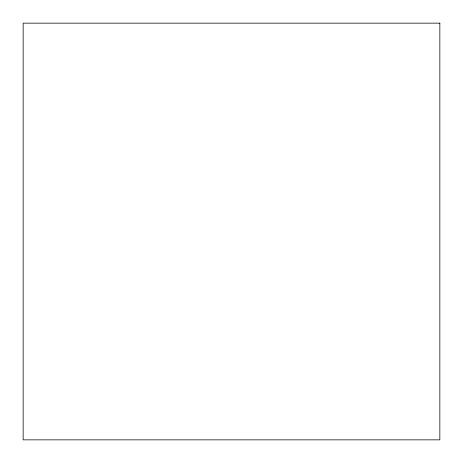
<?xml version="1.0" encoding="UTF-8"?>
<svg xmlns="http://www.w3.org/2000/svg" width="463" height="463" viewBox="0 0 463 463"><rect width="100%" height="100%" fill="white"/><g stroke="black" fill="none" stroke-linecap="round" stroke-linejoin="round"><path stroke-width="0.69" d="M439.85 23.15L23.15 23.15L23.15 439.85L439.85 439.85L439.85 23.15"/></g></svg>
